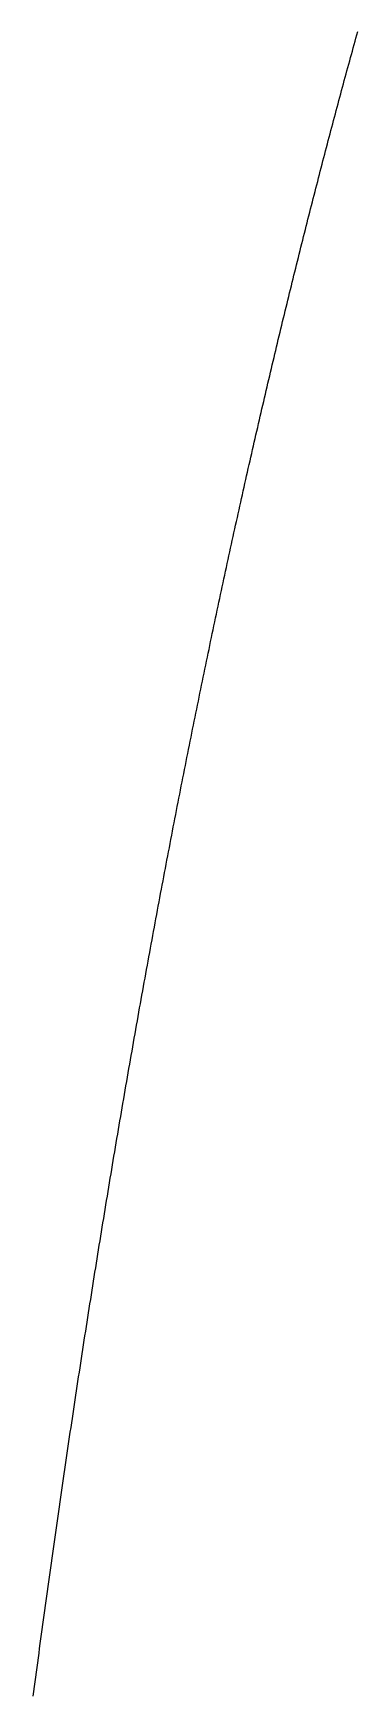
# Model space of a CAD drawing. Extents: x -14 to 314, y -178 to 13.
# Drawn here: x -12.07 to -7.4, y -34.9 to -10.95 of the extents above; entities that cross this region are included whole.
import ezdxf

# ---------------------------------------------------------------- set-up
doc = ezdxf.new("R2010")
doc.units = 0
doc.layers.add('BLACK', color=7, linetype='CONTINUOUS')

msp = doc.modelspace()

# ---------------------------------------------------------------- linework, layer by layer
at = {"layer": 'BLACK', "linetype": 'CONTINUOUS'}
for p, q in [((-7.424735, -11.024052), (-7.411808, -10.977294)), ((-7.411808, -10.977294), (-7.398885, -10.930628)), ((-7.48928, -11.258634), (-7.476384, -11.211611)), ((-7.476384, -11.211611), (-7.463474, -11.164616)), ((-7.463474, -11.164616), (-7.450568, -11.117713)), ((-7.450568, -11.117713), (-7.43765, -11.070837)), ((-7.43765, -11.070837), (-7.424735, -11.024052)), ((-7.553722, -11.494734), (-7.540839, -11.447382)), ((-7.540839, -11.447382), (-7.527961, -11.400122)), ((-7.527961, -11.400122), (-7.515069, -11.352889)), ((-7.515069, -11.352889), (-7.502181, -11.305748)), ((-7.502181, -11.305748), (-7.48928, -11.258634)), ((-7.630895, -11.779997), (-7.61804, -11.732288)), ((-7.61804, -11.732288), (-7.605189, -11.684671)), ((-7.605189, -11.684671), (-7.592325, -11.637081)), ((-7.592325, -11.637081), (-7.579465, -11.589583)), ((-7.579465, -11.589583), (-7.566591, -11.542112)), ((-7.566591, -11.542112), (-7.553722, -11.494734)), ((-7.695073, -12.019339), (-7.68225, -11.971364)), ((-7.68225, -11.971364), (-7.669414, -11.923417)), ((-7.669414, -11.923417), (-7.656582, -11.875562)), ((-7.656582, -11.875562), (-7.643737, -11.827733)), ((-7.643737, -11.827733), (-7.630895, -11.779997)), ((-7.759139, -12.260204), (-7.746332, -12.211899)), ((-7.746332, -12.211899), (-7.733529, -12.163686)), ((-7.733529, -12.163686), (-7.720712, -12.1155)), ((-7.720712, -12.1155), (-7.707899, -12.067406)), ((-7.707899, -12.067406), (-7.695073, -12.019339)), ((-7.8103, -12.453958), (-7.797513, -12.405414)), ((-7.797513, -12.405414), (-7.784729, -12.356962)), ((-7.784729, -12.356962), (-7.771932, -12.308537)), ((-7.771932, -12.308537), (-7.759139, -12.260204)), ((-7.874136, -12.697479), (-7.861382, -12.648668)), ((-7.861382, -12.648668), (-7.848615, -12.599885)), ((-7.848615, -12.599885), (-7.835851, -12.551194)), ((-7.835851, -12.551194), (-7.823074, -12.50253)), ((-7.823074, -12.50253), (-7.8103, -12.453958)), ((-7.937852, -12.942528), (-7.925116, -12.893385)), ((-7.925116, -12.893385), (-7.912383, -12.844335)), ((-7.912383, -12.844335), (-7.899636, -12.795312)), ((-7.899636, -12.795312), (-7.886893, -12.746382)), ((-7.886893, -12.746382), (-7.874136, -12.697479)), ((-8.001431, -13.18904), (-7.988729, -13.139631)), ((-7.988729, -13.139631), (-7.976013, -13.090249)), ((-7.976013, -13.090249), (-7.963301, -13.04096)), ((-7.963301, -13.04096), (-7.950575, -12.991697)), ((-7.950575, -12.991697), (-7.937852, -12.942528)), ((-8.064886, -13.437083), (-8.052202, -13.387341)), ((-8.052202, -13.387341), (-8.039521, -13.337692)), ((-8.039521, -13.337692), (-8.026827, -13.28807)), ((-8.026827, -13.28807), (-8.014136, -13.238542)), ((-8.014136, -13.238542), (-8.001431, -13.18904)), ((-8.128197, -13.68659), (-8.115549, -13.636582)), ((-8.115549, -13.636582), (-8.102887, -13.586601)), ((-8.102887, -13.586601), (-8.090228, -13.536713)), ((-8.090228, -13.536713), (-8.077555, -13.486851)), ((-8.077555, -13.486851), (-8.064886, -13.437083)), ((-8.191379, -13.937631), (-8.178751, -13.887289)), ((-8.178751, -13.887289), (-8.166125, -13.837042)), ((-8.166125, -13.837042), (-8.153485, -13.78682)), ((-8.153485, -13.78682), (-8.140848, -13.736692)), ((-8.140848, -13.736692), (-8.128197, -13.68659)), ((-8.241821, -14.13953), (-8.229215, -14.088948)), ((-8.229215, -14.088948), (-8.216611, -14.038461)), ((-8.216611, -14.038461), (-8.203994, -13.987999)), ((-8.203994, -13.987999), (-8.191379, -13.937631)), ((-8.30474, -14.393237), (-8.292171, -14.342389)), ((-8.292171, -14.342389), (-8.279588, -14.291567)), ((-8.279588, -14.291567), (-8.267008, -14.24084)), ((-8.267008, -14.24084), (-8.254413, -14.190138)), ((-8.254413, -14.190138), (-8.241821, -14.13953)), ((-8.367523, -14.648479), (-8.354975, -14.597297)), ((-8.354975, -14.597297), (-8.342429, -14.546209)), ((-8.342429, -14.546209), (-8.329869, -14.495147)), ((-8.329869, -14.495147), (-8.317312, -14.444179)), ((-8.317312, -14.444179), (-8.30474, -14.393237)), ((-8.41764, -14.853739), (-8.405116, -14.802317)), ((-8.405116, -14.802317), (-8.392594, -14.750989)), ((-8.392594, -14.750989), (-8.380057, -14.699687)), ((-8.380057, -14.699687), (-8.367523, -14.648479)), ((-8.480147, -15.111649), (-8.467661, -15.059961)), ((-8.467661, -15.059961), (-8.45516, -15.008298)), ((-8.45516, -15.008298), (-8.442662, -14.95673)), ((-8.442662, -14.95673), (-8.43015, -14.905187)), ((-8.43015, -14.905187), (-8.41764, -14.853739)), ((-8.542509, -15.371094), (-8.530045, -15.319071)), ((-8.530045, -15.319071), (-8.517584, -15.267143)), ((-8.517584, -15.267143), (-8.505108, -15.21524)), ((-8.505108, -15.21524), (-8.492635, -15.163431)), ((-8.492635, -15.163431), (-8.480147, -15.111649)), ((-8.592283, -15.579716), (-8.579845, -15.527453)), ((-8.579845, -15.527453), (-8.567408, -15.475285)), ((-8.567408, -15.475285), (-8.554957, -15.423142)), ((-8.554957, -15.423142), (-8.542509, -15.371094)), ((-8.654355, -15.841828), (-8.641957, -15.789299)), ((-8.641957, -15.789299), (-8.629544, -15.736796)), ((-8.629544, -15.736796), (-8.617133, -15.684388)), ((-8.617133, -15.684388), (-8.604707, -15.632005)), ((-8.604707, -15.632005), (-8.592283, -15.579716)), ((-8.7039, -16.052611), (-8.691528, -15.999843)), ((-8.691528, -15.999843), (-8.67914, -15.947099)), ((-8.67914, -15.947099), (-8.666755, -15.894451)), ((-8.666755, -15.894451), (-8.654355, -15.841828)), ((-8.765689, -16.317457), (-8.753341, -16.264354)), ((-8.753341, -16.264354), (-8.740995, -16.211346)), ((-8.740995, -16.211346), (-8.728634, -16.158362)), ((-8.728634, -16.158362), (-8.716274, -16.105474)), ((-8.716274, -16.105474), (-8.7039, -16.052611)), ((-8.814998, -16.530399), (-8.802676, -16.477056)), ((-8.802676, -16.477056), (-8.790357, -16.423808)), ((-8.790357, -16.423808), (-8.778022, -16.370585)), ((-8.778022, -16.370585), (-8.765689, -16.317457)), ((-8.876478, -16.797907), (-8.864199, -16.7443)), ((-8.864199, -16.7443), (-8.851904, -16.690717)), ((-8.851904, -16.690717), (-8.839612, -16.637229)), ((-8.839612, -16.637229), (-8.827304, -16.583766)), ((-8.827304, -16.583766), (-8.814998, -16.530399)), ((-8.925542, -17.013005), (-8.91329, -16.959159)), ((-8.91329, -16.959159), (-8.901024, -16.905336)), ((-8.901024, -16.905336), (-8.888758, -16.851609)), ((-8.888758, -16.851609), (-8.876478, -16.797907)), ((-8.98672, -17.283242), (-8.974496, -17.229061)), ((-8.974496, -17.229061), (-8.962272, -17.174975)), ((-8.962272, -17.174975), (-8.950033, -17.120913)), ((-8.950033, -17.120913), (-8.937795, -17.066947)), ((-8.937795, -17.066947), (-8.925542, -17.013005)), ((-9.035533, -17.500493), (-9.023336, -17.446073)), ((-9.023336, -17.446073), (-9.011141, -17.391748)), ((-9.011141, -17.391748), (-8.99893, -17.337447)), ((-8.99893, -17.337447), (-8.98672, -17.283242)), ((-9.096384, -17.773383), (-9.084231, -17.7187)), ((-9.084231, -17.7187), (-9.072063, -17.664041)), ((-9.072063, -17.664041), (-9.059897, -17.609477)), ((-9.059897, -17.609477), (-9.047714, -17.554937)), ((-9.047714, -17.554937), (-9.035533, -17.500493)), ((-9.144937, -17.992783), (-9.132814, -17.937862)), ((-9.132814, -17.937862), (-9.120675, -17.882964)), ((-9.120675, -17.882964), (-9.108537, -17.828162)), ((-9.108537, -17.828162), (-9.096384, -17.773383)), ((-9.193372, -18.213137), (-9.181278, -18.157977)), ((-9.181278, -18.157977), (-9.169169, -18.102841)), ((-9.169169, -18.102841), (-9.157061, -18.047801)), ((-9.157061, -18.047801), (-9.144937, -17.992783)), ((-9.253752, -18.489937), (-9.241688, -18.434443)), ((-9.241688, -18.434443), (-9.229624, -18.379046)), ((-9.229624, -18.379046), (-9.217545, -18.323671)), ((-9.217545, -18.323671), (-9.205466, -18.268393)), ((-9.205466, -18.268393), (-9.193372, -18.213137)), ((-9.301917, -18.712431), (-9.289883, -18.6567)), ((-9.289883, -18.6567), (-9.27785, -18.601065)), ((-9.27785, -18.601065), (-9.265801, -18.545453)), ((-9.265801, -18.545453), (-9.253752, -18.489937)), ((-9.349958, -18.935876), (-9.337955, -18.879907)), ((-9.337955, -18.879907), (-9.325953, -18.824035)), ((-9.325953, -18.824035), (-9.313935, -18.768185)), ((-9.313935, -18.768185), (-9.301917, -18.712431)), ((-9.397875, -19.160269), (-9.385904, -19.104063)), ((-9.385904, -19.104063), (-9.373932, -19.047954)), ((-9.373932, -19.047954), (-9.361945, -18.991867)), ((-9.361945, -18.991867), (-9.349958, -18.935876)), ((-9.45759, -19.442072), (-9.445666, -19.385608)), ((-9.445666, -19.385608), (-9.433726, -19.329166)), ((-9.433726, -19.329166), (-9.421786, -19.27282)), ((-9.421786, -19.27282), (-9.409831, -19.216496)), ((-9.409831, -19.216496), (-9.397875, -19.160269)), ((-9.505221, -19.668593), (-9.493329, -19.611893)), ((-9.493329, -19.611893), (-9.481422, -19.555215)), ((-9.481422, -19.555215), (-9.469514, -19.498633)), ((-9.469514, -19.498633), (-9.45759, -19.442072)), ((-9.552722, -19.896057), (-9.540863, -19.839122)), ((-9.540863, -19.839122), (-9.528988, -19.782208)), ((-9.528988, -19.782208), (-9.517112, -19.72539)), ((-9.517112, -19.72539), (-9.505221, -19.668593)), ((-9.600092, -20.124463), (-9.588266, -20.067292)), ((-9.588266, -20.067292), (-9.576424, -20.010143)), ((-9.576424, -20.010143), (-9.564581, -19.953089)), ((-9.564581, -19.953089), (-9.552722, -19.896057)), ((-9.647329, -20.353808), (-9.635536, -20.296403)), ((-9.635536, -20.296403), (-9.623728, -20.239018)), ((-9.623728, -20.239018), (-9.611918, -20.18173)), ((-9.611918, -20.18173), (-9.600092, -20.124463)), ((-9.70619, -20.641827), (-9.694432, -20.584091)), ((-9.694432, -20.584091), (-9.682673, -20.526452)), ((-9.682673, -20.526452), (-9.670897, -20.468833)), ((-9.670897, -20.468833), (-9.659121, -20.41131)), ((-9.659121, -20.41131), (-9.647329, -20.353808)), ((-9.753122, -20.87328), (-9.741398, -20.81531)), ((-9.741398, -20.81531), (-9.729673, -20.757437)), ((-9.729673, -20.757437), (-9.717932, -20.699584)), ((-9.717932, -20.699584), (-9.70619, -20.641827)), ((-9.799915, -21.105665), (-9.788226, -21.047462)), ((-9.788226, -21.047462), (-9.776536, -20.989356)), ((-9.776536, -20.989356), (-9.764829, -20.93127)), ((-9.764829, -20.93127), (-9.753122, -20.87328)), ((-9.846568, -21.338981), (-9.834914, -21.280546)), ((-9.834914, -21.280546), (-9.823259, -21.222207)), ((-9.823259, -21.222207), (-9.811588, -21.163888)), ((-9.811588, -21.163888), (-9.799915, -21.105665)), ((-9.89308, -21.573225), (-9.881462, -21.514558)), ((-9.881462, -21.514558), (-9.869842, -21.455987)), ((-9.869842, -21.455987), (-9.858206, -21.397436)), ((-9.858206, -21.397436), (-9.846568, -21.338981)), ((-9.939448, -21.808396), (-9.927866, -21.749498)), ((-9.927866, -21.749498), (-9.916282, -21.690695)), ((-9.916282, -21.690695), (-9.904682, -21.631912)), ((-9.904682, -21.631912), (-9.89308, -21.573225)), ((-9.985671, -22.04449), (-9.974125, -21.985361)), ((-9.974125, -21.985361), (-9.962578, -21.926328)), ((-9.962578, -21.926328), (-9.951014, -21.867314)), ((-9.951014, -21.867314), (-9.939448, -21.808396)), ((-10.031747, -22.281504), (-10.020239, -22.222145)), ((-10.020239, -22.222145), (-10.008728, -22.162882)), ((-10.008728, -22.162882), (-9.9972, -22.103638)), ((-9.9972, -22.103638), (-9.985671, -22.04449)), ((-10.077675, -22.519437), (-10.066204, -22.459849)), ((-10.066204, -22.459849), (-10.05473, -22.400356)), ((-10.05473, -22.400356), (-10.04324, -22.340882)), ((-10.04324, -22.340882), (-10.031747, -22.281504)), ((-10.123453, -22.758285), (-10.112019, -22.698468)), ((-10.112019, -22.698468), (-10.100583, -22.638747)), ((-10.100583, -22.638747), (-10.08913, -22.579044)), ((-10.08913, -22.579044), (-10.077675, -22.519437)), ((-10.169078, -22.998044), (-10.157682, -22.938)), ((-10.157682, -22.938), (-10.146284, -22.878051)), ((-10.146284, -22.878051), (-10.13487, -22.81812)), ((-10.13487, -22.81812), (-10.123453, -22.758285)), ((-10.21455, -23.238713), (-10.203193, -23.178442)), ((-10.203193, -23.178442), (-10.191833, -23.118265)), ((-10.191833, -23.118265), (-10.180457, -23.058107)), ((-10.180457, -23.058107), (-10.169078, -22.998044)), ((-10.259866, -23.480288), (-10.248548, -23.41979)), ((-10.248548, -23.41979), (-10.237227, -23.359387)), ((-10.237227, -23.359387), (-10.22589, -23.299003)), ((-10.22589, -23.299003), (-10.21455, -23.238713)), ((-10.305025, -23.722765), (-10.293746, -23.662042)), ((-10.293746, -23.662042), (-10.282465, -23.601413)), ((-10.282465, -23.601413), (-10.271167, -23.540803)), ((-10.271167, -23.540803), (-10.259866, -23.480288)), ((-10.350025, -23.96614), (-10.338786, -23.905193)), ((-10.338786, -23.905193), (-10.327545, -23.84434)), ((-10.327545, -23.84434), (-10.316286, -23.783505)), ((-10.316286, -23.783505), (-10.305025, -23.722765)), ((-10.394864, -24.210412), (-10.383665, -24.149241)), ((-10.383665, -24.149241), (-10.372464, -24.088164)), ((-10.372464, -24.088164), (-10.361246, -24.027105)), ((-10.361246, -24.027105), (-10.350025, -23.96614)), ((-10.43954, -24.455575), (-10.428383, -24.394181)), ((-10.428383, -24.394181), (-10.417222, -24.332882)), ((-10.417222, -24.332882), (-10.406044, -24.2716)), ((-10.406044, -24.2716), (-10.394864, -24.210412)), ((-10.484052, -24.701626), (-10.472936, -24.640011)), ((-10.472936, -24.640011), (-10.461817, -24.578489)), ((-10.461817, -24.578489), (-10.45068, -24.516985)), ((-10.45068, -24.516985), (-10.43954, -24.455575)), ((-10.528398, -24.948561), (-10.517323, -24.886725)), ((-10.517323, -24.886725), (-10.506246, -24.824983)), ((-10.506246, -24.824983), (-10.49515, -24.763257)), ((-10.49515, -24.763257), (-10.484052, -24.701626)), ((-10.572575, -25.196375), (-10.561543, -25.13432)), ((-10.561543, -25.13432), (-10.550507, -25.072358)), ((-10.550507, -25.072358), (-10.539454, -25.010413)), ((-10.539454, -25.010413), (-10.528398, -24.948561)), ((-10.605594, -25.382792), (-10.5946, -25.320611)), ((-10.5946, -25.320611), (-10.58359, -25.258447)), ((-10.58359, -25.258447), (-10.572575, -25.196375)), ((-10.649473, -25.632136), (-10.638523, -25.569738)), ((-10.638523, -25.569738), (-10.627555, -25.507355)), ((-10.627555, -25.507355), (-10.616583, -25.445066)), ((-10.616583, -25.445066), (-10.605594, -25.382792)), ((-10.693179, -25.882349), (-10.682272, -25.819734)), ((-10.682272, -25.819734), (-10.671348, -25.757134)), ((-10.671348, -25.757134), (-10.660419, -25.694628)), ((-10.660419, -25.694628), (-10.649473, -25.632136)), ((-10.73671, -26.133425), (-10.725847, -26.070595)), ((-10.725847, -26.070595), (-10.714966, -26.007779)), ((-10.714966, -26.007779), (-10.704081, -25.945057)), ((-10.704081, -25.945057), (-10.693179, -25.882349)), ((-10.780064, -26.38536), (-10.769246, -26.322315)), ((-10.769246, -26.322315), (-10.758409, -26.259285)), ((-10.758409, -26.259285), (-10.747569, -26.196348)), ((-10.747569, -26.196348), (-10.73671, -26.133425)), ((-10.82324, -26.638149), (-10.812466, -26.574891)), ((-10.812466, -26.574891), (-10.801675, -26.511648)), ((-10.801675, -26.511648), (-10.790878, -26.448497)), ((-10.790878, -26.448497), (-10.780064, -26.38536)), ((-10.855507, -26.828317), (-10.84476, -26.764862)), ((-10.84476, -26.764862), (-10.834009, -26.701498)), ((-10.834009, -26.701498), (-10.82324, -26.638149)), ((-10.898365, -27.082589), (-10.887664, -27.018922)), ((-10.887664, -27.018922), (-10.876959, -26.955348)), ((-10.876959, -26.955348), (-10.866235, -26.891787)), ((-10.866235, -26.891787), (-10.855507, -26.828317)), ((-10.94104, -27.3377), (-10.930385, -27.273824)), ((-10.930385, -27.273824), (-10.919726, -27.21004)), ((-10.919726, -27.21004), (-10.909048, -27.146269)), ((-10.909048, -27.146269), (-10.898365, -27.082589)), ((-10.983529, -27.593646), (-10.972921, -27.529562)), ((-10.972921, -27.529562), (-10.962308, -27.465569)), ((-10.962308, -27.465569), (-10.951676, -27.401589)), ((-10.951676, -27.401589), (-10.94104, -27.3377)), ((-11.015269, -27.786131), (-11.004703, -27.721931)), ((-11.004703, -27.721931), (-10.994119, -27.657743)), ((-10.994119, -27.657743), (-10.983529, -27.593646)), ((-11.057429, -28.043524), (-11.04691, -27.979118)), ((-11.04691, -27.979118), (-11.036373, -27.914725)), ((-11.036373, -27.914725), (-11.02583, -27.850422)), ((-11.02583, -27.850422), (-11.015269, -27.786131)), ((-11.099397, -28.301737), (-11.088926, -28.237127)), ((-11.088926, -28.237127), (-11.078437, -28.172529)), ((-11.078437, -28.172529), (-11.067942, -28.10802)), ((-11.067942, -28.10802), (-11.057429, -28.043524)), ((-11.13075, -28.49595), (-11.120309, -28.431149)), ((-11.120309, -28.431149), (-11.109863, -28.366437)), ((-11.109863, -28.366437), (-11.099397, -28.301737)), ((-11.17238, -28.755582), (-11.161988, -28.690579)), ((-11.161988, -28.690579), (-11.15159, -28.625666)), ((-11.15159, -28.625666), (-11.141173, -28.560763)), ((-11.141173, -28.560763), (-11.13075, -28.49595)), ((-11.213813, -29.016017), (-11.20347, -28.950814)), ((-11.20347, -28.950814), (-11.193121, -28.8857)), ((-11.193121, -28.8857), (-11.182754, -28.820596)), ((-11.182754, -28.820596), (-11.17238, -28.755582)), ((-11.255049, -29.277248), (-11.244755, -29.211847)), ((-11.244755, -29.211847), (-11.234456, -29.146534)), ((-11.234456, -29.146534), (-11.224138, -29.081231)), ((-11.224138, -29.081231), (-11.213813, -29.016017)), ((-11.285841, -29.473671), (-11.275591, -29.40816)), ((-11.275591, -29.40816), (-11.265323, -29.34266)), ((-11.265323, -29.34266), (-11.255049, -29.277248)), ((-11.326724, -29.73628), (-11.316526, -29.670574)), ((-11.316526, -29.670574), (-11.306308, -29.604878)), ((-11.306308, -29.604878), (-11.296084, -29.539269)), ((-11.296084, -29.539269), (-11.285841, -29.473671)), ((-11.357257, -29.933767), (-11.34709, -29.867876)), ((-11.34709, -29.867876), (-11.336917, -29.802073)), ((-11.336917, -29.802073), (-11.326724, -29.73628)), ((-11.397783, -30.197733), (-11.387668, -30.13165)), ((-11.387668, -30.13165), (-11.377546, -30.065654)), ((-11.377546, -30.065654), (-11.367405, -29.999667)), ((-11.367405, -29.999667), (-11.357257, -29.933767)), ((-11.438102, -30.462465), (-11.428039, -30.396192)), ((-11.428039, -30.396192), (-11.417969, -30.330004)), ((-11.417969, -30.330004), (-11.407879, -30.263825)), ((-11.407879, -30.263825), (-11.397783, -30.197733)), ((-11.468202, -30.661493), (-11.458184, -30.595116)), ((-11.458184, -30.595116), (-11.448147, -30.528748)), ((-11.448147, -30.528748), (-11.438102, -30.462465)), ((-11.508154, -30.927549), (-11.498189, -30.860984)), ((-11.498189, -30.860984), (-11.488204, -30.794427)), ((-11.488204, -30.794427), (-11.478213, -30.727956)), ((-11.478213, -30.727956), (-11.468202, -30.661493)), ((-11.547894, -31.19435), (-11.537982, -31.127599)), ((-11.537982, -31.127599), (-11.528051, -31.060856)), ((-11.528051, -31.060856), (-11.518112, -30.994199)), ((-11.518112, -30.994199), (-11.508154, -30.927549)), ((-11.577561, -31.394954), (-11.567684, -31.328027)), ((-11.567684, -31.328027), (-11.557799, -31.261185)), ((-11.557799, -31.261185), (-11.547894, -31.19435)), ((-11.616925, -31.663042), (-11.607101, -31.595932)), ((-11.607101, -31.595932), (-11.59727, -31.528907)), ((-11.59727, -31.528907), (-11.58742, -31.461888)), ((-11.58742, -31.461888), (-11.577561, -31.394954)), ((-11.646302, -31.864564), (-11.636525, -31.797357)), ((-11.636525, -31.797357), (-11.626729, -31.730158)), ((-11.626729, -31.730158), (-11.616925, -31.663042)), ((-11.685282, -32.133913), (-11.675561, -32.066528)), ((-11.675561, -32.066528), (-11.66582, -31.999149)), ((-11.66582, -31.999149), (-11.65607, -31.931853)), ((-11.65607, -31.931853), (-11.646302, -31.864564)), ((-11.714376, -32.336411), (-11.70469, -32.268855)), ((-11.70469, -32.268855), (-11.694996, -32.201381)), ((-11.694996, -32.201381), (-11.685282, -32.133913)), ((-11.752968, -32.606997), (-11.743338, -32.539266)), ((-11.743338, -32.539266), (-11.7337, -32.471616)), ((-11.7337, -32.471616), (-11.724042, -32.403973)), ((-11.724042, -32.403973), (-11.714376, -32.336411)), ((-11.781762, -32.810374), (-11.77218, -32.742551)), ((-11.77218, -32.742551), (-11.762578, -32.674733)), ((-11.762578, -32.674733), (-11.752968, -32.606997)), ((-11.819959, -33.082171), (-11.810434, -33.014177)), ((-11.810434, -33.014177), (-11.800889, -32.946187)), ((-11.800889, -32.946187), (-11.791335, -32.878278)), ((-11.791335, -32.878278), (-11.781762, -32.810374)), ((-11.84846, -33.286484), (-11.838972, -33.218325)), ((-11.838972, -33.218325), (-11.829476, -33.150246)), ((-11.829476, -33.150246), (-11.819959, -33.082171)), ((-11.886256, -33.559464), (-11.876826, -33.491137)), ((-11.876826, -33.491137), (-11.867387, -33.42289)), ((-11.867387, -33.42289), (-11.857928, -33.354647)), ((-11.857928, -33.354647), (-11.84846, -33.286484)), ((-11.914449, -33.764616), (-11.905068, -33.696203)), ((-11.905068, -33.696203), (-11.895667, -33.627794)), ((-11.895667, -33.627794), (-11.886256, -33.559464)), ((-11.951838, -34.038751), (-11.942515, -33.970175)), ((-11.942515, -33.970175), (-11.933173, -33.901602)), ((-11.933173, -33.901602), (-11.923821, -33.833107)), ((-11.923821, -33.833107), (-11.914449, -33.764616)), ((-11.979728, -34.244796), (-11.970445, -34.176062)), ((-11.970445, -34.176062), (-11.961151, -34.107405)), ((-11.961151, -34.107405), (-11.951838, -34.038751)), ((-12.016704, -34.520057), (-12.00748, -34.451163)), ((-12.00748, -34.451163), (-11.998246, -34.382347)), ((-11.998246, -34.382347), (-11.988992, -34.313533)), ((-11.988992, -34.313533), (-11.979728, -34.244796)), ((-12.044277, -34.726897), (-12.035102, -34.657924)), ((-12.035102, -34.657924), (-12.025908, -34.588952)), ((-12.025908, -34.588952), (-12.016704, -34.520057)), ((-12.071719, -34.934125), (-12.062585, -34.864998)), ((-12.062585, -34.864998), (-12.053441, -34.795947)), ((-12.053441, -34.795947), (-12.044277, -34.726897))]:
    msp.add_line(p, q, dxfattribs=at)

doc.saveas('drawing.dxf')
